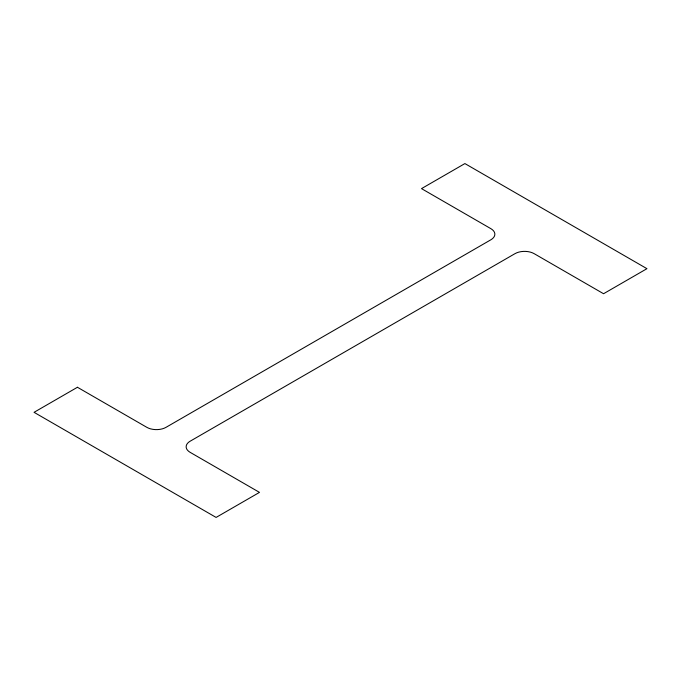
<?xml version="1.0" encoding="UTF-8"?>
<svg xmlns="http://www.w3.org/2000/svg" width="681" height="681" viewBox="0 0 681 681"><rect width="100%" height="100%" fill="white"/><g stroke="black" fill="none" stroke-linecap="round" stroke-linejoin="round"><path stroke-width="1.02" d="M77.438 387.268L34.05 412.32L216.098 517.424L259.487 492.38L190.11 452.32A13.586 7.849 0 0 1 190.11 441.228L514.964 253.672A13.586 7.849 0 0 1 534.176 253.672L603.562 293.732L646.95 268.68L464.902 163.576L421.513 188.62L490.89 228.68A13.586 7.849 0 0 1 490.89 239.772L166.036 427.327A13.586 7.849 0 0 1 146.824 427.327L77.438 387.268"/></g></svg>
